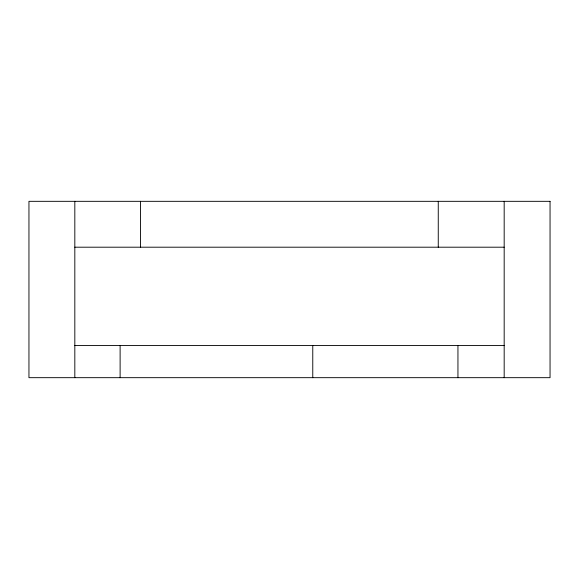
<?xml version="1.0" encoding="UTF-8"?>
<svg xmlns="http://www.w3.org/2000/svg" width="579" height="579" viewBox="0 0 579 579"><rect width="100%" height="100%" fill="white"/><g stroke="black" fill="none" stroke-linecap="round" stroke-linejoin="round"><path stroke-width="0.87" d="M74.821 247.197L504.179 247.197M74.821 345.569L504.179 345.569M504.179 201.326L504.179 377.674M457.946 345.569L457.946 377.674M438.26 201.326L438.26 247.197M312.769 345.569L312.769 377.674M140.458 201.326L140.458 247.197M120.114 345.569L120.114 377.674M74.821 201.326L74.821 377.674M550.05 201.326L28.95 201.326L28.95 377.674L550.05 377.674L550.05 201.326"/></g></svg>
